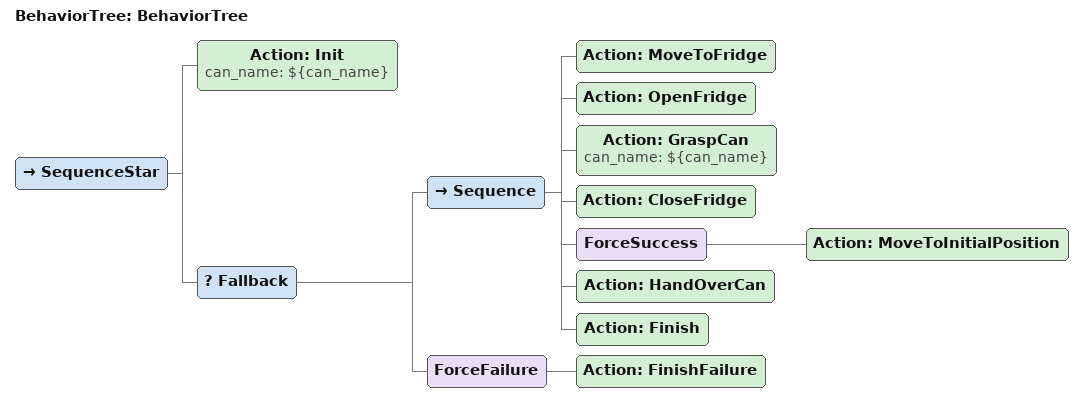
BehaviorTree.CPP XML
<?xml version="1.0"?>
<root main_tree_to_execute="BehaviorTree">
    <BehaviorTree ID="BehaviorTree">
        <SequenceStar>
            <Action ID="Init" can_name="${can_name}"/>
            <Fallback>
                <Sequence>
                    <Action ID="MoveToFridge"/>
                    <Action ID="OpenFridge"/>
                    <Action ID="GraspCan" can_name="${can_name}"/>
                    <Action ID="CloseFridge"/>
                    <ForceSuccess>
                        <Action ID="MoveToInitialPosition"/>
                    </ForceSuccess>
                    <Action ID="HandOverCan"/>
                    <Action ID="Finish"/>
                </Sequence>
                <ForceFailure>
                    <Action ID="FinishFailure"/>
                </ForceFailure>
            </Fallback>
        </SequenceStar>
    </BehaviorTree>
</root>
